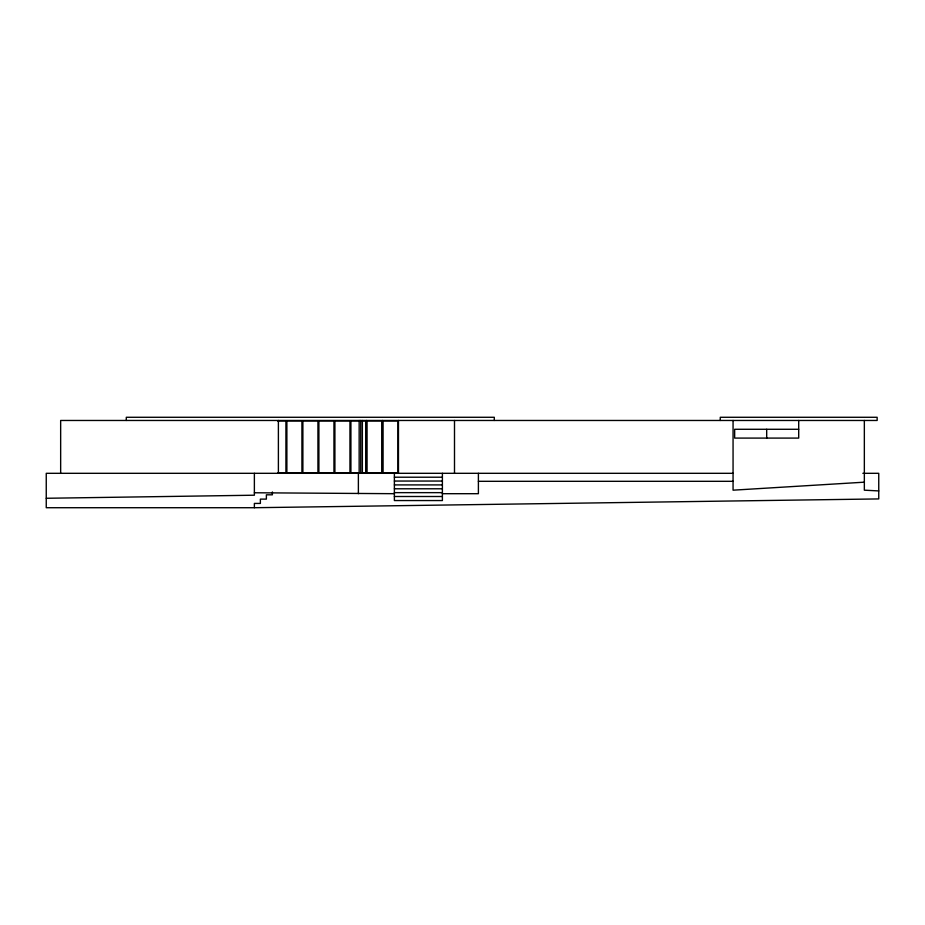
<?xml version="1.0" encoding="UTF-8"?>
<svg xmlns="http://www.w3.org/2000/svg" width="925" height="925" viewBox="0 0 925 925"><rect width="100%" height="100%" fill="white"/><g stroke="black" fill="none" stroke-linecap="round" stroke-linejoin="round"><path stroke-width="1.39" d="M864.343 482.179L733.062 490.181L733.062 420.47M46.25 498.274L254.375 495.21L254.375 473.311M733.062 473.311L46.25 473.311L46.25 507.721L254.375 507.721L878.75 498.922L878.75 473.311L862.852 473.311M277.708 420.956L285.918 420.956L285.918 472.825L277.708 472.825M359.12 420.956L350.91 420.956L350.91 472.825L359.12 472.825M361.86 420.956L365.965 420.956L365.965 472.825L361.86 472.825M798.703 429.281L734.658 429.281L734.658 438.092L798.703 438.092L798.703 420.47M394.385 477.219L442.393 477.219M394.385 481.046L442.393 481.046M478.398 481.312L733.062 481.312M394.385 484.908L442.393 484.908M394.385 488.782L442.393 488.782M394.385 492.643L442.393 492.643M254.375 492.771L394.385 493.696M442.393 493.696L478.398 493.696L478.398 473.311M394.385 496.505L442.393 496.505M878.75 490.921L864.343 490.181L864.343 420.47M766.686 429.281L766.686 438.092M720.263 420.47L720.263 417.279L877.143 417.279L877.143 420.47L60.657 420.47L60.657 473.311M494.297 420.47L494.297 417.279L126.297 417.279L126.297 420.47M454.499 420.47L454.499 473.311M442.393 473.311L442.393 500.552L394.385 500.552L394.385 473.311M398.467 420.47L398.467 473.311M382.453 420.47L382.453 473.311M366.439 420.47L366.439 473.311M362.357 420.505L362.357 473.311M360.75 420.47L360.75 473.311M359.154 420.505L359.154 473.311M358.38 473.311L358.38 493.696M278.39 420.47L278.39 473.311M272.378 491.95L272.378 494.817L266.377 494.817L266.377 499.118L260.376 499.118L260.376 503.42L254.375 503.42L254.375 507.721M301.92 420.956L286.877 420.956L286.877 472.825L301.92 472.825L301.92 420.956M317.934 420.956L302.88 420.956L302.88 472.825L317.934 472.825L317.934 420.956M333.948 420.956L318.894 420.956L318.894 472.825L333.948 472.825L333.948 420.956M349.951 420.956L334.908 420.956L334.908 472.825L349.951 472.825L349.951 420.956M381.967 420.956L366.924 420.956L366.924 472.825L381.967 472.825L381.967 420.956M397.981 420.956L382.927 420.956L382.927 472.825L397.981 472.825L397.981 420.956"/></g></svg>
